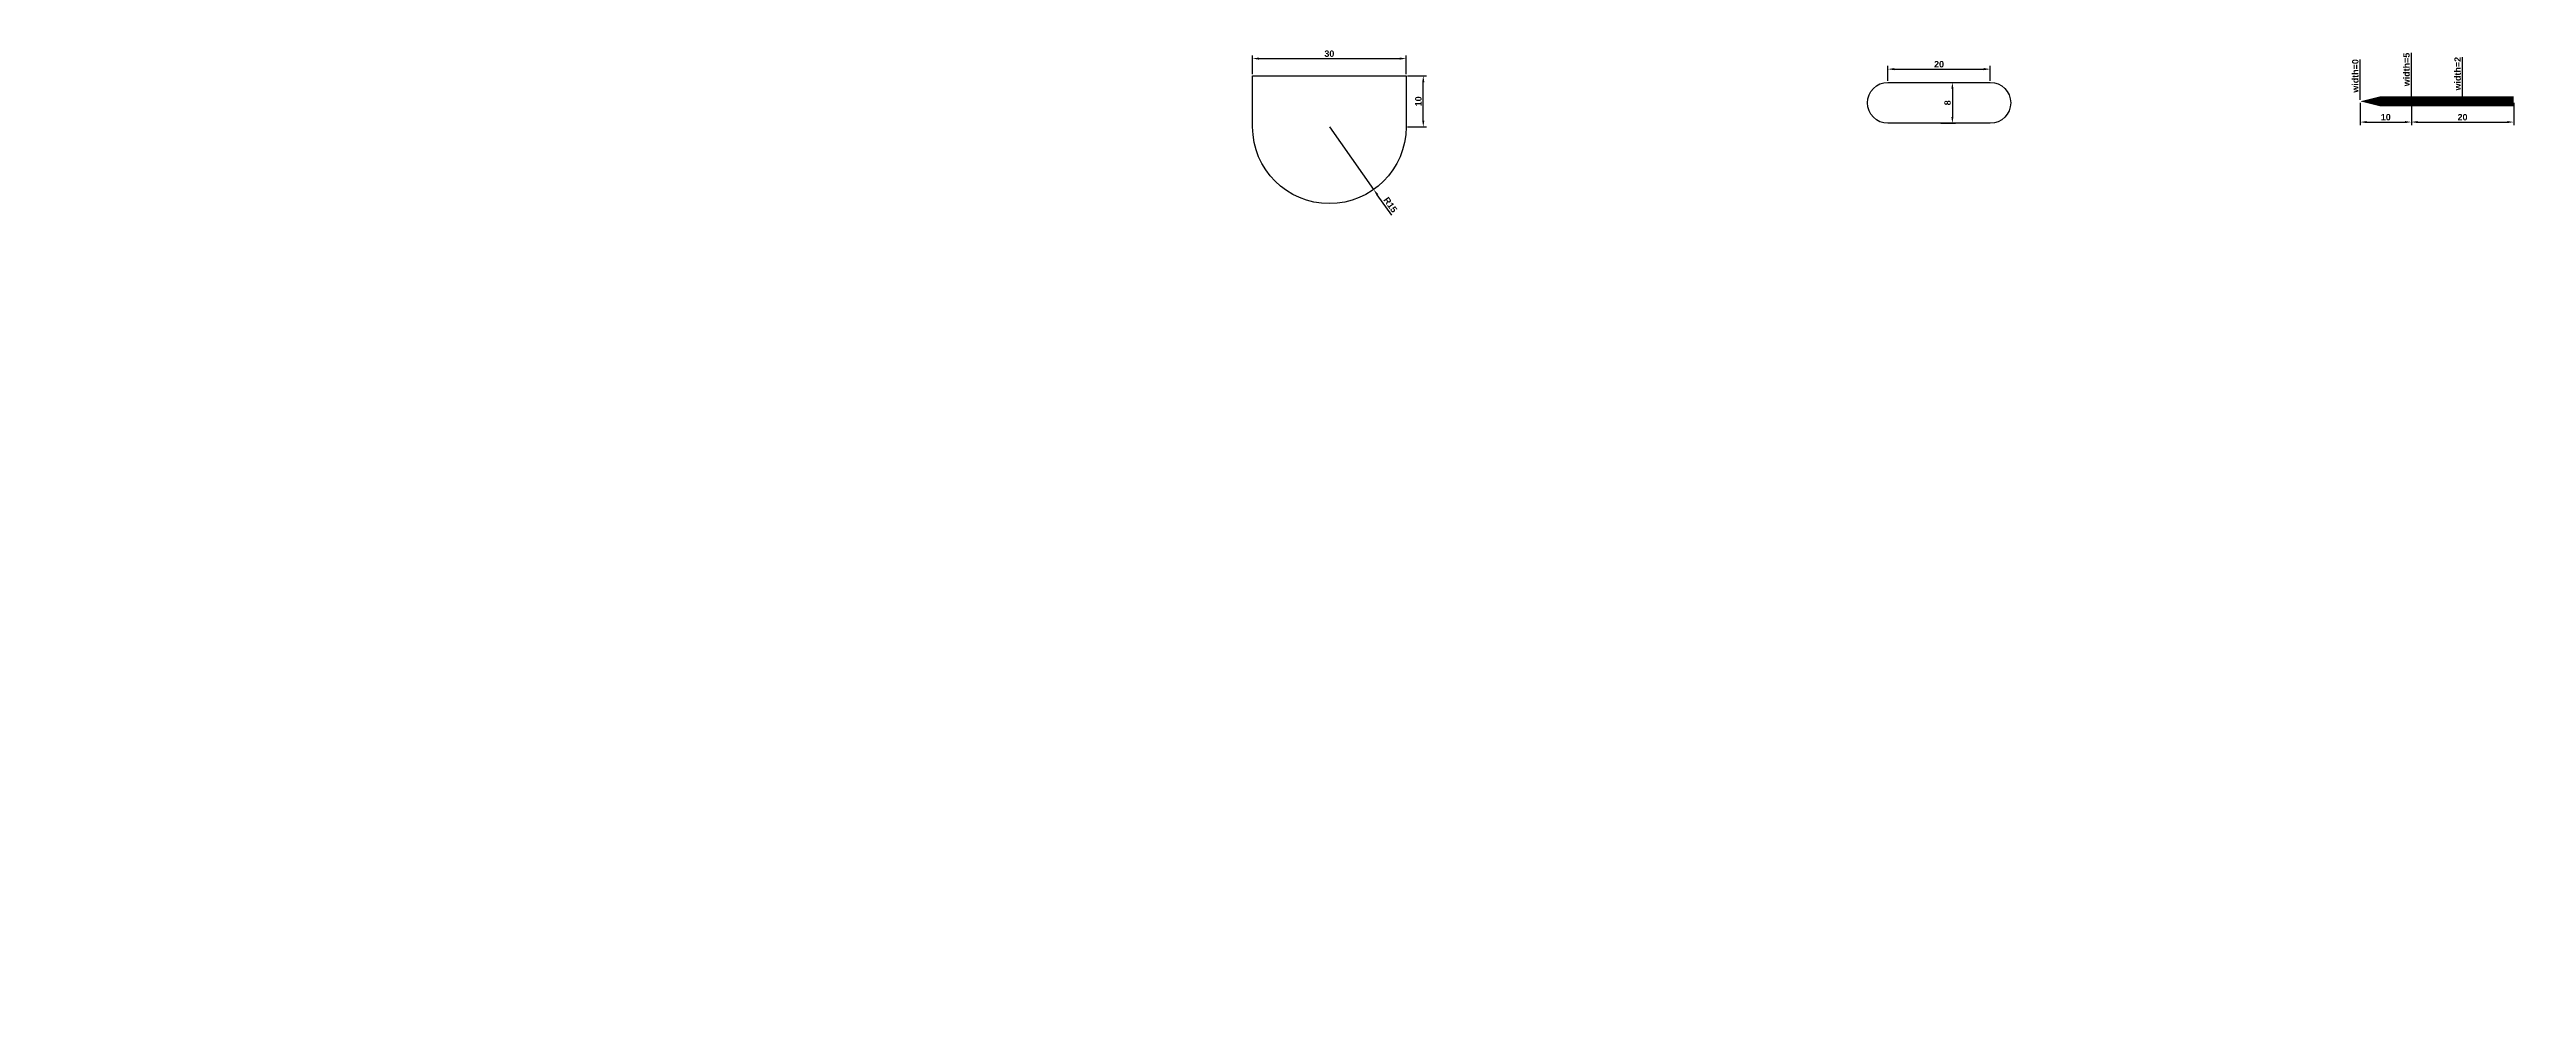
# Model space of a CAD drawing. Header units: millimetres. Extents: x -83 to 401, y 2 to 185.
import ezdxf

# ---------------------------------------------------------------- set-up
doc = ezdxf.new("R2010")
doc.units = ezdxf.units.MM
doc.layers.add('contorno', color=7, linetype='Continuous', lineweight=30)
doc.layers.add('cota', color=7, linetype='Continuous')
doc.styles.get("Standard").update_dxf_attribs({"font": ''})
doc.styles.get('Standard').set_extended_font_data('Arial', bold=True)
doc.dimstyles.new('ISO-25', dxfattribs={"dimscale": 0.5, "dimtxt": 2.5, "dimasz": 2.5, "dimexe": 1.25, "dimexo": 0.625, "dimtad": 1, "dimtxsty": 'Standard', "dimcen": 2.5, "dimadec": 0, "dimazin": 0, "dimtfac": 1, "dimtmove": 0, "dimatfit": 3, "dimfxl": 1, "dimarcsym": 0})

# ---------------------------------------------------------------- blocks, each defined once
blk = doc.blocks.new('*D1')
at = {"layer": 'cota', "color": 0, "lineweight": -2, "transparency": 16777216}
for p, q in [((152.11, 180.55), (152.11, 184.21)), ((182.11, 180.55), (182.11, 184.21)), ((153.36, 183.59), (180.86, 183.59))]:
    blk.add_line(p, q, dxfattribs=at)
at = {"layer": 'cota', "color": 0, "transparency": 16777216}
for points in [[(153.36, 183.8), (153.36, 183.38), (152.11, 183.59)], [(180.86, 183.8), (180.86, 183.38), (182.11, 183.59)]]:
    blk.add_solid(points, dxfattribs=at)
at = {"layer": 'Defpoints', "color": 0, "transparency": 16777216}
for p in [(152.11, 180.23), (182.11, 183.59), (182.11, 180.23)]:
    blk.add_point(p, dxfattribs=at)
at = {"layer": 'cota', "color": 0, "transparency": 16777216, "insert": (167.11, 184.54), "char_height": 1.25, "attachment_point": 5}
blk.add_mtext('30', dxfattribs=at)
blk = doc.blocks.new('*D2')
at = {"layer": 'cota', "color": 0, "lineweight": -2, "transparency": 16777216}
for p, q in [((182.42, 180.23), (186.1, 180.23)), ((185.47, 171.48), (185.47, 178.98)), ((182.42, 170.23), (186.1, 170.23))]:
    blk.add_line(p, q, dxfattribs=at)
at = {"layer": 'cota', "color": 0, "transparency": 16777216}
for points in [[(185.26, 178.98), (185.68, 178.98), (185.47, 180.23)], [(185.26, 171.48), (185.68, 171.48), (185.47, 170.23)]]:
    blk.add_solid(points, dxfattribs=at)
at = {"layer": 'Defpoints', "color": 0, "transparency": 16777216}
for p in [(182.11, 180.23), (185.47, 180.23), (182.11, 170.23)]:
    blk.add_point(p, dxfattribs=at)
at = {"layer": 'cota', "color": 0, "transparency": 16777216, "insert": (184.52, 175.23), "char_height": 1.25, "attachment_point": 5, "rotation": 90}
blk.add_mtext('10', dxfattribs=at)
blk = doc.blocks.new('*D3')
at = {"layer": 'cota', "color": 0, "lineweight": -2, "transparency": 16777216}
for p, q in [((167.11, 170.23), (175.77, 157.99)), ((179.32, 152.97), (176.49, 156.97))]:
    blk.add_line(p, q, dxfattribs=at)
at = {"layer": 'cota', "color": 0, "transparency": 16777216}
blk.add_solid([(176.66, 157.09), (176.32, 156.85), (175.77, 157.99)], dxfattribs=at)
at = {"layer": 'Defpoints', "color": 0, "transparency": 16777216}
for p in [(167.11, 170.23), (175.77, 157.99)]:
    blk.add_point(p, dxfattribs=at)
at = {"layer": 'cota', "color": 0, "transparency": 16777216, "insert": (179.04, 155.01), "char_height": 1.25, "attachment_point": 5, "rotation": 305.2625}
blk.add_mtext('R15', dxfattribs=at)
blk = doc.blocks.new('*D4')
at = {"color": 0, "lineweight": -2, "transparency": 16777216}
for p, q in [((368.61, 174.92), (368.61, 170.55)), ((378.61, 174.92), (378.61, 170.55)), ((369.86, 171.18), (377.36, 171.18))]:
    blk.add_line(p, q, dxfattribs=at)
at = {"color": 0, "transparency": 16777216}
for points in [[(369.86, 171.39), (369.86, 170.97), (368.61, 171.18)], [(377.36, 171.39), (377.36, 170.97), (378.61, 171.18)]]:
    blk.add_solid(points, dxfattribs=at)
at = {"layer": 'Defpoints', "color": 0, "transparency": 16777216}
for p in [(368.61, 175.23), (378.61, 175.23), (378.61, 171.18)]:
    blk.add_point(p, dxfattribs=at)
at = {"color": 0, "transparency": 16777216, "insert": (373.61, 172.13), "char_height": 1.25, "attachment_point": 5}
blk.add_mtext('10', dxfattribs=at)
blk = doc.blocks.new('*D5')
at = {"color": 0, "lineweight": -2, "transparency": 16777216}
for p, q in [((378.61, 174.92), (378.61, 170.55)), ((398.61, 174.92), (398.61, 170.55)), ((379.86, 171.18), (397.36, 171.18))]:
    blk.add_line(p, q, dxfattribs=at)
at = {"color": 0, "transparency": 16777216}
for points in [[(379.86, 171.39), (379.86, 170.97), (378.61, 171.18)], [(397.36, 171.39), (397.36, 170.97), (398.61, 171.18)]]:
    blk.add_solid(points, dxfattribs=at)
at = {"layer": 'Defpoints', "color": 0, "transparency": 16777216}
for p in [(378.61, 175.23), (398.61, 175.23), (398.61, 171.18)]:
    blk.add_point(p, dxfattribs=at)
at = {"color": 0, "transparency": 16777216, "insert": (388.61, 172.13), "char_height": 1.25, "attachment_point": 5}
blk.add_mtext('20', dxfattribs=at)
blk = doc.blocks.new('*D6')
at = {"layer": 'cota', "color": 0, "lineweight": -2, "transparency": 16777216}
for p, q in [((276.29, 179.26), (276.29, 182.15)), ((277.54, 181.53), (295.04, 181.53)), ((296.29, 179.26), (296.29, 182.15))]:
    blk.add_line(p, q, dxfattribs=at)
at = {"layer": 'cota', "color": 0, "transparency": 16777216}
for points in [[(277.54, 181.74), (277.54, 181.32), (276.29, 181.53)], [(295.04, 181.74), (295.04, 181.32), (296.29, 181.53)]]:
    blk.add_solid(points, dxfattribs=at)
at = {"layer": 'Defpoints', "color": 0, "transparency": 16777216}
for p in [(296.29, 181.53), (276.29, 178.94), (296.29, 178.94)]:
    blk.add_point(p, dxfattribs=at)
at = {"layer": 'cota', "color": 0, "transparency": 16777216, "insert": (286.29, 182.48), "char_height": 1.25, "attachment_point": 5}
blk.add_mtext('20', dxfattribs=at)
blk = doc.blocks.new('*D7')
at = {"layer": 'cota', "color": 0, "lineweight": -2, "transparency": 16777216}
for p, q in [((286.61, 178.94), (289.53, 178.94)), ((288.9, 177.69), (288.9, 172.19)), ((286.61, 170.94), (289.53, 170.94))]:
    blk.add_line(p, q, dxfattribs=at)
at = {"layer": 'cota', "color": 0, "transparency": 16777216}
for points in [[(288.69, 177.69), (289.11, 177.69), (288.9, 178.94)], [(288.69, 172.19), (289.11, 172.19), (288.9, 170.94)]]:
    blk.add_solid(points, dxfattribs=at)
at = {"layer": 'Defpoints', "color": 0, "transparency": 16777216}
for p in [(286.29, 178.94), (286.29, 170.94), (288.9, 170.94)]:
    blk.add_point(p, dxfattribs=at)
at = {"layer": 'cota', "color": 0, "transparency": 16777216, "insert": (287.95, 174.94), "char_height": 1.25, "attachment_point": 5, "rotation": 90}
blk.add_mtext('8', dxfattribs=at)
blk = doc.blocks.new('*D8')
at = {"layer": 'cota', "color": 0, "lineweight": -2, "transparency": 16777216}
blk.add_line((368.61, 175.55), (368.61, 183.43), dxfattribs=at)
at = {"layer": 'Defpoints', "color": 0, "transparency": 16777216}
for p in [(368.61, 176.66), (368.61, 175.23), (-83.05, 1.83)]:
    blk.add_point(p, dxfattribs=at)
at = {"layer": 'cota', "color": 0, "transparency": 16777216, "insert": (367.66, 180.2), "char_height": 1.25, "attachment_point": 5, "rotation": 90}
blk.add_mtext('width=0', dxfattribs=at)
blk = doc.blocks.new('*D9')
at = {"layer": 'cota', "color": 0, "lineweight": -2, "transparency": 16777216}
blk.add_line((378.61, 175.55), (378.61, 184.7), dxfattribs=at)
at = {"layer": 'Defpoints', "color": 0, "transparency": 16777216}
for p in [(378.61, 177.9), (378.61, 175.23), (-83.05, 1.83)]:
    blk.add_point(p, dxfattribs=at)
at = {"layer": 'cota', "color": 0, "transparency": 16777216, "insert": (377.66, 181.46), "char_height": 1.25, "attachment_point": 5, "rotation": 90}
blk.add_mtext('width=5', dxfattribs=at)
blk = doc.blocks.new('*D10')
at = {"layer": 'cota', "color": 0, "lineweight": -2, "transparency": 16777216}
blk.add_line((388.61, 175.55), (388.61, 183.87), dxfattribs=at)
at = {"layer": 'Defpoints', "color": 0, "transparency": 16777216}
for p in [(388.61, 177.1), (388.61, 175.23), (-83.05, 1.83)]:
    blk.add_point(p, dxfattribs=at)
at = {"layer": 'cota', "color": 0, "transparency": 16777216, "insert": (387.66, 180.64), "char_height": 1.25, "attachment_point": 5, "rotation": 90}
blk.add_mtext('width=2', dxfattribs=at)

msp = doc.modelspace()

# ---------------------------------------------------------------- linework, layer by layer
msp.add_lwpolyline([(368.61, 175.235, 0, 5, 0), (378.61, 175.235, 2, 2, 0), (398.61, 175.235, 2, 2, 0)], format="xyseb")
at = {"layer": 'contorno'}
for points in [[(152.112, 180.235), (182.112, 180.235), (182.112, 170.235, -1), (152.112, 170.235), (152.112, 180.235)], [(276.294, 178.944), (296.294, 178.944, -1), (296.294, 170.944), (276.294, 170.944, -1), (276.294, 178.944, -0.2679492)]]:
    msp.add_lwpolyline(points, format="xyb", dxfattribs=at)

# ---------------------------------------------------------------- dimensions: what is measured, and where the dimension line sits
for base, p1, p2, picture, middle in [((378.61, 171.179), (368.61, 175.235), (378.61, 175.235), '*D4', (373.61, 172.13)), ((398.61, 171.179), (378.61, 175.235), (398.61, 175.235), '*D5', (388.61, 172.13))]:
    dim = msp.add_linear_dim(base=base, p1=p1, p2=p2, dimstyle='ISO-25')
    dim.commit()
    dim.dimension.update_dxf_attribs({"geometry": picture, "text_midpoint": middle})
at = {"layer": 'cota'}
for feature_location, offset, text, picture, middle in [((378.61, 175.235), (0, 2.668), 'width=5', '*D9', (377.661, 181.459)), ((388.61, 175.235), (0, 1.866), 'width=2', '*D10', (387.659, 180.64)), ((368.61, 175.235), (0, 1.428), 'width=0', '*D8', (367.659, 180.203))]:
    dim = msp.add_ordinate_dim(feature_location=feature_location, offset=offset, dtype=1, origin=(-83.051, 1.833), text=text, dimstyle='ISO-25', dxfattribs=at)
    dim.commit()
    dim.dimension.update_dxf_attribs({"geometry": picture, "text_midpoint": middle})
for base, p1, p2, picture, middle in [((182.112, 183.587), (152.112, 180.235), (182.112, 180.235), '*D1', (167.112, 184.538)), ((296.294, 181.53), (276.294, 178.944), (296.294, 178.944), '*D6', (286.294, 182.481))]:
    dim = msp.add_linear_dim(base=base, p1=p1, p2=p2, dimstyle='ISO-25', dxfattribs=at)
    dim.commit()
    dim.dimension.update_dxf_attribs({"geometry": picture, "text_midpoint": middle})
for base, p1, p2, picture, middle in [((185.47, 180.235), (182.112, 170.235), (182.112, 180.235), '*D2', (184.519, 175.235)), ((288.901, 170.944), (286.294, 178.944), (286.294, 170.944), '*D7', (287.95, 174.944))]:
    dim = msp.add_linear_dim(base=base, p1=p1, p2=p2, angle=90, dimstyle='ISO-25', dxfattribs=at)
    dim.commit()
    dim.dimension.update_dxf_attribs({"geometry": picture, "text_midpoint": middle})
dim = msp.add_radius_dim(center=(167.112, 170.235), mpoint=(175.771, 157.987), dimstyle='ISO-25', dxfattribs=at)
dim.commit()
dim.dimension.update_dxf_attribs({"geometry": '*D3', "text_midpoint": (179.044, 155.005)})

doc.saveas('drawing.dxf')
